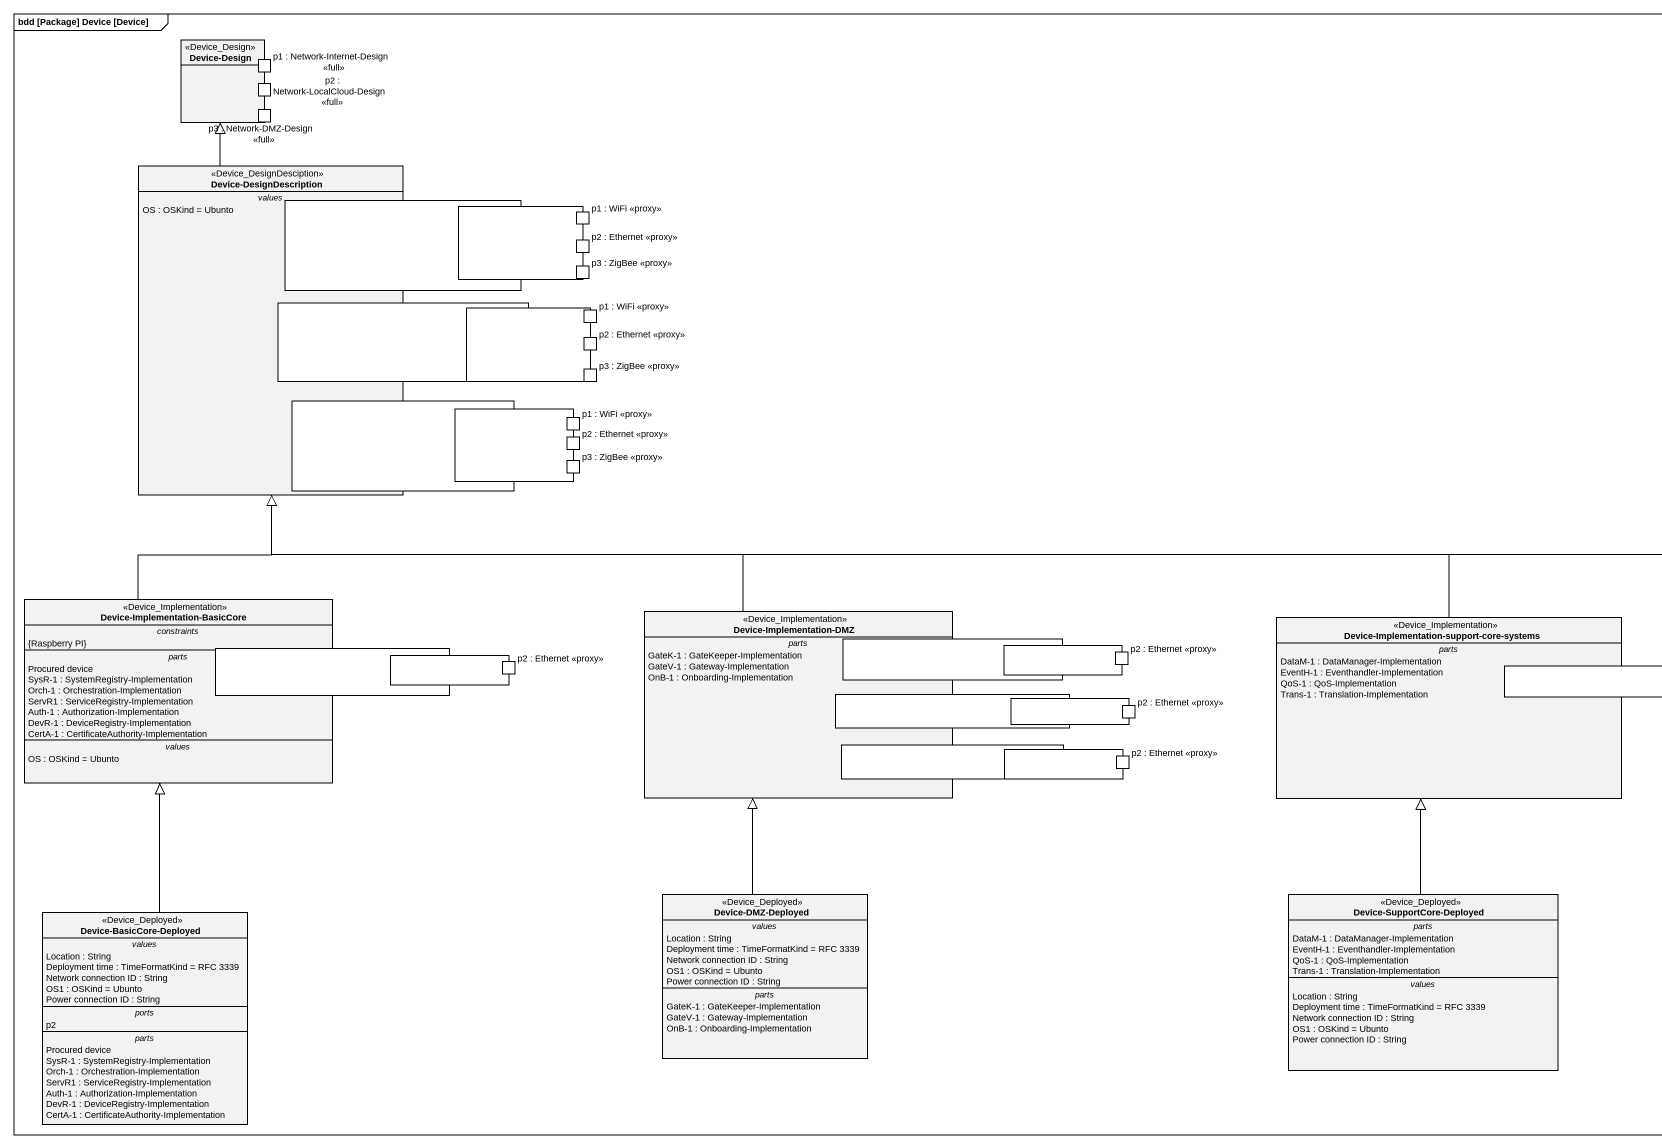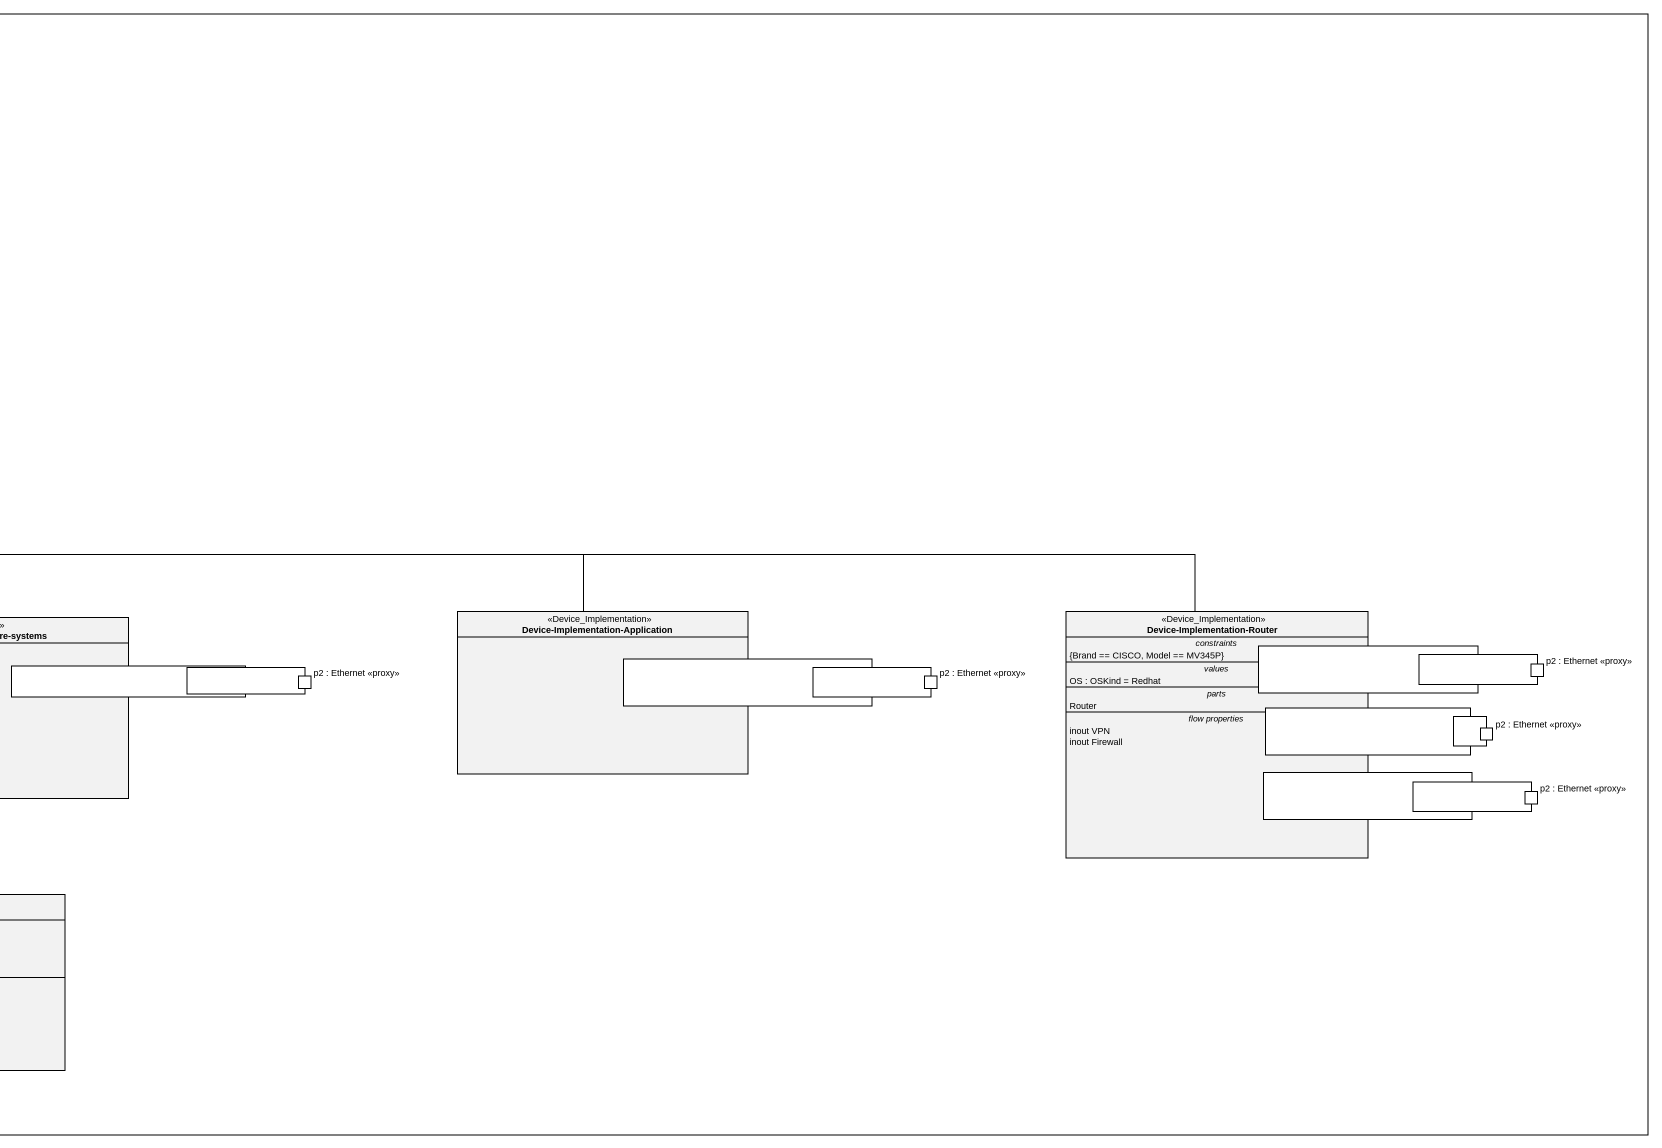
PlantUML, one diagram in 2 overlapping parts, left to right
@startuml
mainframe bdd [Package] Device [Device]
allowmixing
hide circle
hide empty members
rectangle "Device-Design" as Device_Design <<Device_Design>> {
  port "p2 : Network-LocalCloud-Design <<full>>" as p2_Network_LocalCloud
  port "p1 : Network-Internet-Design <<full>>" as p1_Network_Internet_Design
  port "p3 : Network-DMZ-Design <<full>>" as p3_Network_DMZ_Design_full
}
class "Device-DesignDescription" as Device_DesignDescription <<Device_DesignDesciption>> {
  -- values --
  OS : OSKind = Ubunto
}
rectangle " " as port2
rectangle "p1 : WiFi <<proxy>>" as p1_WiFi_proxy
rectangle "p2 : Ethernet <<proxy>>" as p2_Ethernet_proxy
rectangle "p3 : ZigBee <<proxy>>" as p3_ZigBee_proxy
rectangle " " as port4
rectangle "p1 : WiFi <<proxy>>" as p1_WiFi_proxy_2
rectangle "p2 : Ethernet <<proxy>>" as p2_Ethernet_proxy_2
rectangle "p3 : ZigBee <<proxy>>" as p3_ZigBee_proxy_2
rectangle " " as port6
rectangle "p1 : WiFi <<proxy>>" as p1_WiFi_proxy_3
rectangle "p2 : Ethernet <<proxy>>" as p2_Ethernet_proxy_3
rectangle "p3 : ZigBee <<proxy>>" as p3_ZigBee_proxy_3
class "Device-Implementation-BasicCore" as Device_Implementation <<Device_Implementation>> {
  -- constraints --
  {Raspberry PI}
  -- parts --
  Procured device
  SysR-1 : SystemRegistry-Implementation
  Orch-1 : Orchestration-Implementation
  ServR1 : ServiceRegistry-Implementation
  Auth-1 : Authorization-Implementation
  DevR-1 : DeviceRegistry-Implementation
  CertA-1 : CertificateAuthority-Implementation
  -- values --
  OS : OSKind = Ubunto
}
class "Device-Implementation-DMZ" as Device_Implementation_DMZ <<Device_Implementation>> {
  -- parts --
  GateK-1 : GateKeeper-Implementation
  GateV-1 : Gateway-Implementation
  OnB-1 : Onboarding-Implementation
}
class "Device-Implementation-support-core-systems" as Device_Implementation_2 <<Device_Implementation>> {
  -- parts --
  DataM-1 : DataManager-Implementation
  EventH-1 : Eventhandler-Implementation
  QoS-1 : QoS-Implementation
  Trans-1 : Translation-Implementation
}
rectangle "Device-Implementation-Application" as Device_Implementation_3 <<Device_Implementation>> {
  port " " as port13
}
class "Device-Implementation-Router" as Device_Implementation_Router <<Device_Implementation>> {
  -- constraints --
  {Brand == CISCO, Model == MV345P}
  -- values --
  OS : OSKind = Redhat
  -- parts --
  Router
  -- flow properties --
  inout VPN
  inout Firewall
}
rectangle " " as port8
rectangle "p2 : Ethernet <<proxy>>" as p2_Ethernet_proxy_4
rectangle " " as port10
rectangle "p2 : Ethernet <<proxy>>" as p2_Ethernet_proxy_5
rectangle " " as port12
rectangle " " as port14
rectangle " " as port16
rectangle "p2 : Ethernet <<proxy>>" as p2_Ethernet_proxy_6
rectangle " " as port18
rectangle "p2 : Ethernet <<proxy>>" as p2_Ethernet_proxy_7
rectangle "p2 : Ethernet <<proxy>>" as p2_Ethernet_proxy_8
rectangle "p2 : Ethernet <<proxy>>" as p2_Ethernet_proxy_9
rectangle " " as port21
rectangle " " as port22
rectangle "p2 : Ethernet <<proxy>>" as p2_Ethernet_proxy_10
rectangle "p2 : Ethernet <<proxy>>" as p2_Ethernet_proxy_11
rectangle " " as port24
rectangle "p2 : Ethernet <<proxy>>" as p2_Ethernet_proxy_12
class "Device-DMZ-Deployed" as Device_DMZ_Deployed <<Device_Deployed>> {
  -- values --
  Location : String
  Deployment time : TimeFormatKind = RFC 3339
  Network connection ID : String
  OS1 : OSKind = Ubunto
  Power connection ID : String
  -- parts --
  GateK-1 : GateKeeper-Implementation
  GateV-1 : Gateway-Implementation
  OnB-1 : Onboarding-Implementation
}
class "Device-SupportCore-Deployed" as Device_SupportCore_Deployed <<Device_Deployed>> {
  -- parts --
  DataM-1 : DataManager-Implementation
  EventH-1 : Eventhandler-Implementation
  QoS-1 : QoS-Implementation
  Trans-1 : Translation-Implementation
  -- values --
  Location : String
  Deployment time : TimeFormatKind = RFC 3339
  Network connection ID : String
  OS1 : OSKind = Ubunto
  Power connection ID : String
}
class "Device-BasicCore-Deployed" as Device_BasicCore_Deployed <<Device_Deployed>> {
  -- values --
  Location : String
  Deployment time : TimeFormatKind = RFC 3339
  Network connection ID : String
  OS1 : OSKind = Ubunto
  Power connection ID : String
  -- ports --
  p2
  -- parts --
  Procured device
  SysR-1 : SystemRegistry-Implementation
  Orch-1 : Orchestration-Implementation
  ServR1 : ServiceRegistry-Implementation
  Auth-1 : Authorization-Implementation
  DevR-1 : DeviceRegistry-Implementation
  CertA-1 : CertificateAuthority-Implementation
}
Device_DesignDescription -up-|> Device_Design
Device_Implementation -up-|> Device_DesignDescription
Device_Implementation_DMZ -up-|> Device_DesignDescription
Device_Implementation_2 -left-|> Device_DesignDescription
Device_Implementation_3 -left-|> Device_DesignDescription
Device_Implementation_Router -left-|> Device_DesignDescription
Device_DMZ_Deployed -up-|> Device_Implementation_DMZ
Device_SupportCore_Deployed -up-|> Device_Implementation_2
Device_BasicCore_Deployed -up-|> Device_Implementation
@enduml
